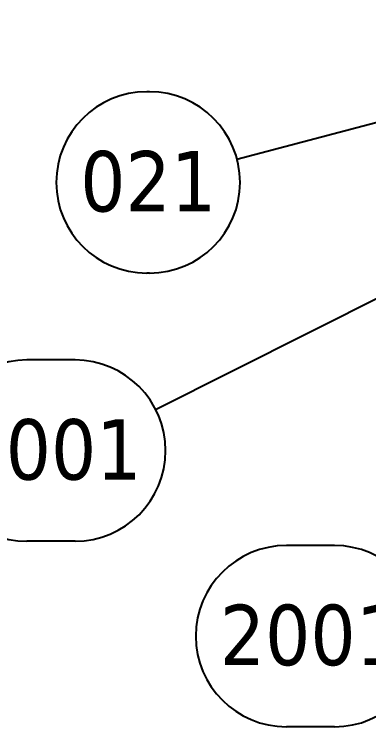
# Model space of a CAD drawing. Header units: millimetres. Extents: x -2829 to 3000, y -2259 to 2421.
# Drawn here: x 2247.5 to 2394.3, y 823 to 1117.9 of the extents above; entities that cross this region are included whole.
import ezdxf

# ---------------------------------------------------------------- set-up
doc = ezdxf.new("R2010")
doc.units = ezdxf.units.MM
doc.header["$LTSCALE"] = 7.142857
doc.layers.add('Symbol (ISO)', color=7, linetype='Continuous', lineweight=25)
doc.styles.add('Note Text (ISO)', font='tahoma.ttf')

# ---------------------------------------------------------------- blocks, each defined once
blk = doc.blocks.new('Balloon5')
at = {"layer": 'Symbol (ISO)'}
for p, q in [((375.11, 154.83), (373.635, 152.751)), ((374.092, 152.547), (375.11, 154.83)), ((374.548, 152.344), (375.11, 154.83)), ((373.635, 152.751), (374.548, 152.344)), ((374.092, 152.547), (361.919, 125.247)), ((333.214, 125.719), (330.427, 125.719)), ((346.501, 125.719), (343.714, 125.719)), ((359.788, 125.719), (357.001, 125.719)), ((333.214, 115.219), (330.427, 115.219)), ((346.501, 115.219), (343.714, 115.219)), ((359.788, 115.219), (357.001, 115.219))]:
    blk.add_line(p, q, dxfattribs=at)
at = {"layer": 'Symbol (ISO)', "flags": 128}
blk.add_lwpolyline([(374.548, 152.344), (375.11, 154.83)], dxfattribs=at)
at = {"layer": 'Symbol (ISO)'}
for centre, start, end in [((330.427, 120.469), 90, 270), ((333.214, 120.469), 270, 90), ((343.714, 120.469), 90, 270), ((346.501, 120.469), 270, 90), ((357.001, 120.469), 90, 270), ((359.788, 120.469), 270, 90)]:
    blk.add_arc(centre, 5.25, start, end, dxfattribs=at)
blk.add_solid([(374.548, 152.344), (375.11, 154.83), (373.635, 152.751), (374.548, 152.344)], dxfattribs=at)
at = {"layer": 'Symbol (ISO)', "char_height": 3.5, "attachment_point": 5, "style": 'Note Text (ISO)'}
for s, insert in [('2001', (331.82, 120.506)), ('2002', (345.108, 120.506)), ('2025', (358.395, 120.506))]:
    blk.add_mtext(s, dxfattribs=dict(at, insert=insert))
blk = doc.blocks.new('Balloon8')
at = {"layer": 'Symbol (ISO)'}
for p, q in [((360.789, 152.678), (358.331, 152)), ((358.556, 151.554), (360.789, 152.678)), ((358.78, 151.107), (360.789, 152.678)), ((358.331, 152), (358.78, 151.107)), ((358.556, 151.554), (322.846, 133.572)), ((318.172, 136.469), (315.386, 136.469)), ((318.172, 125.969), (315.386, 125.969))]:
    blk.add_line(p, q, dxfattribs=at)
at = {"layer": 'Symbol (ISO)', "flags": 128}
blk.add_lwpolyline([(358.78, 151.107), (360.789, 152.678)], dxfattribs=at)
at = {"layer": 'Symbol (ISO)'}
for centre, start, end in [((315.386, 131.219), 90, 270), ((318.172, 131.219), 270, 90)]:
    blk.add_arc(centre, 5.25, start, end, dxfattribs=at)
blk.add_solid([(358.78, 151.107), (360.789, 152.678), (358.331, 152), (358.78, 151.107)], dxfattribs=at)
at = {"layer": 'Symbol (ISO)', "insert": (316.779, 131.256), "char_height": 3.5, "attachment_point": 5, "style": 'Note Text (ISO)'}
blk.add_mtext('1001', dxfattribs=at)
blk = doc.blocks.new('Balloon19')
at = {"layer": 'Symbol (ISO)'}
for p, q in [((359.439, 156.5), (356.895, 156.346)), ((357.022, 155.863), (359.439, 156.5)), ((357.15, 155.379), (359.439, 156.5)), ((356.895, 156.346), (357.15, 155.379)), ((357.022, 155.863), (327.551, 148.09)), ((322.494, 152.006), (322.333, 152.006)), ((322.494, 141.506), (322.333, 141.506))]:
    blk.add_line(p, q, dxfattribs=at)
at = {"layer": 'Symbol (ISO)', "flags": 128}
blk.add_lwpolyline([(357.15, 155.379), (359.439, 156.5)], dxfattribs=at)
at = {"layer": 'Symbol (ISO)'}
for centre, start, end in [((322.333, 146.756), 90, 270), ((322.494, 146.756), 270, 90)]:
    blk.add_arc(centre, 5.25, start, end, dxfattribs=at)
blk.add_solid([(357.15, 155.379), (359.439, 156.5), (356.895, 156.346), (357.15, 155.379)], dxfattribs=at)
at = {"layer": 'Symbol (ISO)', "insert": (322.414, 146.793), "char_height": 3.5, "attachment_point": 5, "style": 'Note Text (ISO)'}
blk.add_mtext('021', dxfattribs=at)

msp = doc.modelspace()

# ---------------------------------------------------------------- block references
at = {"layer": 'Symbol (ISO)', "xscale": 7.142857142857142, "yscale": 7.142857142857142, "zscale": 7.142857142857142}
for name in ['Balloon19', 'Balloon5', 'Balloon8']:
    msp.add_blockref(name, (0, 0), dxfattribs=at)

doc.saveas('drawing.dxf')
